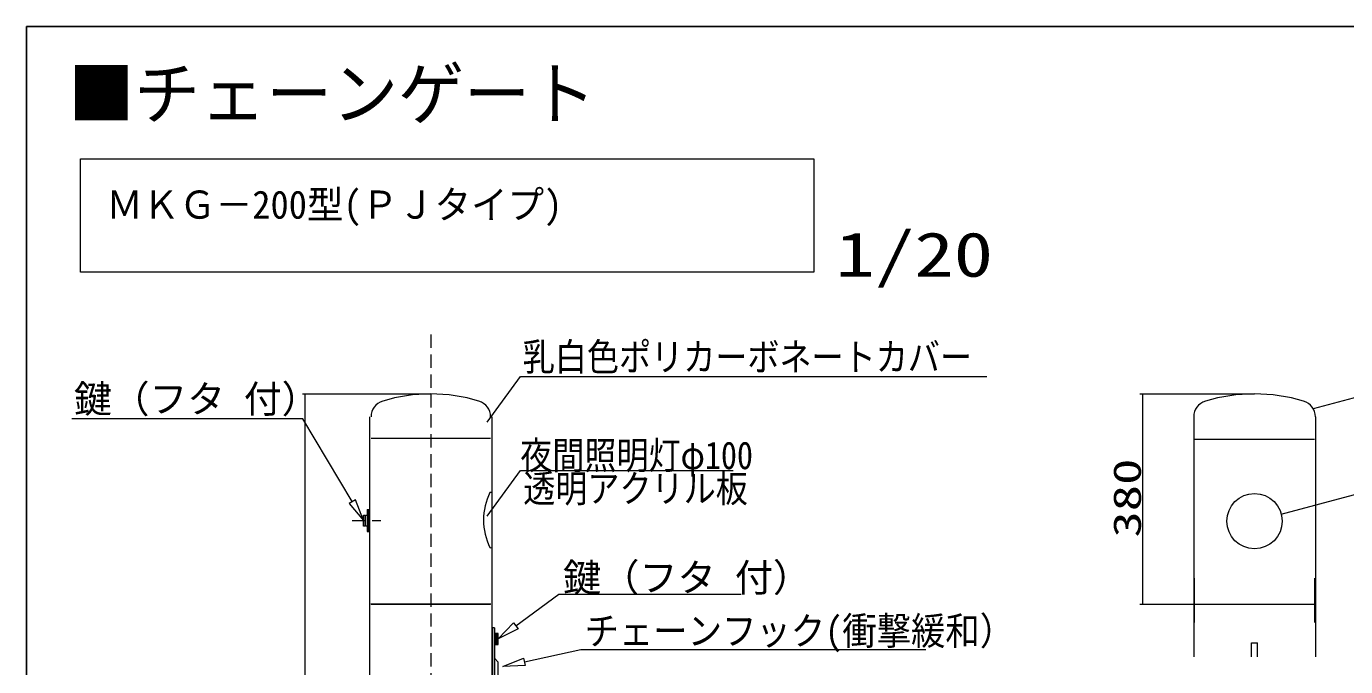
# Model space of a CAD drawing. Units: millimetres, scale not verified. Extents: x -4014 to 4014, y -2815 to 2814.
# Drawn here: x -4014 to -1629, y 1656 to 2814 of the extents above; entities that cross this region are included whole.
import ezdxf
from ezdxf.enums import TextEntityAlignment as Align

# ---------------------------------------------------------------- set-up
doc = ezdxf.new("R2010")
doc.units = ezdxf.units.MM
doc.header["$LTSCALE"] = 20
doc.linetypes.add('DASHED1', pattern=[1.8, 1.2, -0.6])
doc.linetypes.add('LONG_DOUBLE_CHAIN', pattern=[21.8, 18, -1, 0.6, -0.6, 0.6, -1])
for name, color, linetype, lineweight in [('0-1_LAYER258', 7, 'Continuous', 9), ('0-2_LAYER259', 7, 'Continuous', 9), ('0-3_LAYER262', 7, 'Continuous', 9), ('0-4_LAYER263', 7, 'Continuous', 9), ('0-5_ADD_LINE-1', 7, 'DASHED1', 9), ('0-7_LAYER265', 7, 'LONG_DOUBLE_CHAIN', 9), ('0-9_LAYER269', 7, 'Continuous', 9)]:
    doc.layers.add(name, color=color, linetype=linetype, lineweight=lineweight)
doc.styles.add('ＭＳ ゴシック', font='')
doc.styles.get('ＭＳ ゴシック').set_extended_font_data('MS Gothic')

msp = doc.modelspace()

# ---------------------------------------------------------------- linework, layer by layer
at = {"layer": '0-1_LAYER258'}
for p, q in [((-3180.39, 2098.19), (-3120.35, 2180.74)), ((-3120.35, 2180.74), (-2277.6, 2180.74)), ((-3514.56, 2149.41), (-3282.53, 2149.41)), ((-3509.56, 786.41), (-3509.56, 2149.41)), ((-2000.95, 2149.41), (-1793.53, 2149.41)), ((-1995.95, 2149.41), (-1995.95, 1769.41)), ((-1745.19, 1932.21), (-1605.56, 1969.2)), ((-2000.95, 1769.41), (-1793.53, 1769.41))]:
    msp.add_line(p, q, dxfattribs=at)
for points in [[(-1686.68, 2123.16), (-1605.56, 2144.65), (-1142.27, 2144.65)], [(-3180.39, 1928.6), (-3120.35, 2011.15), (-2735.9, 2011.15)]]:
    msp.add_lwpolyline(points, dxfattribs=at)
at = {"layer": '0-2_LAYER259'}
for p, q in [((-3915.7, 2369.7), (-3915.7, 2574.25)), ((-3915.7, 2574.25), (-2589.96, 2574.25)), ((-2589.96, 2574.25), (-2589.96, 2369.7)), ((-2589.96, 2369.7), (-3915.7, 2369.7)), ((-3418.79, 1958.2), (-3430.22, 1951.36)), ((-3404.06, 1920.43), (-3418.79, 1958.2)), ((-3430.22, 1951.36), (-3404.06, 1920.43)), ((-3397.55, 1940.44), (-3392.54, 1940.44)), ((-3397.55, 1940.44), (-3397.55, 1900.41)), ((-3394.55, 1900.41), (-3394.55, 1940.44)), ((-3404.06, 1930.42), (-3401.54, 1930.42)), ((-3404.06, 1910.43), (-3404.06, 1930.42)), ((-3401.54, 1910.43), (-3404.06, 1910.43)), ((-3401.54, 1930.42), (-3401.54, 1910.43)), ((-3400.55, 1930.42), (-3397.55, 1930.42)), ((-3400.55, 1910.43), (-3400.55, 1930.42)), ((-3397.55, 1910.43), (-3400.55, 1910.43)), ((-3397.55, 1900.41), (-3392.54, 1900.41)), ((-3128.89, 1730.2), (-3051.33, 1787.6)), ((-3051.33, 1787.6), (-2721.65, 1787.6)), ((-3167.52, 1726.42), (-3172.52, 1726.42)), ((-3170.53, 846.39), (-3170.53, 1726.42)), ((-3167.52, 1726.42), (-3167.52, 846.39)), ((-3164.53, 1716.4), (-3167.52, 1716.4)), ((-3167.52, 1696.38), (-3164.53, 1696.38)), ((-3164.53, 1696.38), (-3164.53, 1716.4)), ((-3163.53, 1716.4), (-3163.53, 1696.38)), ((-3161.03, 1716.4), (-3163.53, 1716.4)), ((-3163.53, 1696.38), (-3161.03, 1696.38)), ((-3161.03, 1696.38), (-3161.03, 1716.4)), ((-3167.52, 1671.39), (-3160.53, 1664.39)), ((-3113.48, 1665.02), (-3011.33, 1687.59)), ((-3011.33, 1687.59), (-2387.44, 1687.59)), ((-3160.53, 846.39), (-3160.53, 1664.39))]:
    msp.add_line(p, q, dxfattribs=at)
msp.add_lwpolyline([(-3424.52, 1954.78), (-3513.73, 2104.33), (-3931.46, 2104.33)], dxfattribs=at)
for points in [[(-3124.91, 1724.83), (-3161.03, 1706.37), (-3132.85, 1735.54)], [(-3112.04, 1658.51), (-3152.53, 1656.38), (-3114.9, 1671.54)]]:
    msp.add_lwpolyline(points, close=True, dxfattribs=at)
at = {"layer": '0-3_LAYER262'}
for p, q in [((-4013.64, 2814.03), (-4013.64, -2768.44)), ((4013.64, 2814.03), (-4013.64, 2814.03)), ((-4013.64, -2768.44), (-4013.64, 2814.03)), ((-4013.64, 2814.03), (4013.64, 2814.03))]:
    msp.add_line(p, q, dxfattribs=at)
at = {"layer": '0-4_LAYER263'}
for p, q in [((-3392.53, 846.41), (-3392.53, 2107.85)), ((-3172.53, 2107.85), (-3172.53, 846.41)), ((-1903.53, 2107.85), (-1903.53, 1673.92)), ((-1683.53, 2107.85), (-1683.53, 1673.92)), ((-3390.68, 2069.41), (-3174.38, 2069.41)), ((-1901.68, 2067.38), (-1685.38, 2067.38)), ((-3390.68, 1769.41), (-3174.38, 1769.41)), ((-1901.68, 1769.41), (-1685.38, 1769.41)), ((-1799.03, 1673.92), (-1799.03, 1699.41)), ((-1799.03, 1699.41), (-1788.03, 1699.41)), ((-1788.03, 1673.92), (-1788.03, 1699.41))]:
    msp.add_line(p, q, dxfattribs=at)
msp.add_circle((-1793.53, 1919.41), 50, dxfattribs=at)
for centre, radius, start, end in [((-3282.53, 1849.41), 300, 73.175, 106.825), ((-1793.53, 1836.77), 312.64, 73.521, 106.479), ((-3360.68, 2107.85), 30, 106.825, 180), ((-3204.38, 2107.85), 30, 0, 73.175), ((-1873.53, 2107.85), 30, 106.825, 180), ((-1713.53, 2107.85), 30, 0, 73.175), ((-3174.38, 1921.44), 50, 87.87911, 91.6753), ((-3174.38, 1921.44), 50, 268.5248, 272.12089)]:
    msp.add_arc(centre, radius, start, end, dxfattribs=at)
at = {"layer": '0-5_ADD_LINE-1'}
msp.add_line((-3282.53, 2256.66), (-3282.53, 534.92), dxfattribs=at)
at = {"layer": '0-5_ADD_LINE-1', "color": 3}
msp.add_line((-3424.66, 1920.43), (-3373.07, 1920.43), dxfattribs=at)
at = {"layer": '0-7_LAYER265'}
for p, q in [((-1902.28, 1736.41), (-1902.28, 1816.41)), ((-1684.78, 1736.41), (-1684.78, 1816.41)), ((-3174.28, 1769.41), (-3390.78, 1769.41))]:
    msp.add_line(p, q, dxfattribs=at)
at = {"layer": '0-9_LAYER269'}
msp.add_arc((-3074.13, 1921.44), 113.17, 153.79015, 206.20985, dxfattribs=at)

# ---------------------------------------------------------------- texts
at = {"layer": '0-1_LAYER258', "style": 'ＭＳ ゴシック', "width": 0.85}
for s, p in [('乳白色ポリカーボネートカバー', (-3116.36, 2176.38)), ('夜間照明灯φ100', (-3121.02, 1998.42)), ('透明アクリル板', (-3115.48, 1938.46))]:
    msp.add_text(s, height=50.03, dxfattribs=at).set_placement(p, align=Align.BOTTOM_LEFT)
at = {"layer": '0-1_LAYER258', "style": 'ＭＳ ゴシック', "width": 1.4}
msp.add_text('380', height=50, rotation=90, dxfattribs=at).set_placement((-1983.93, 1889.66), align=Align.BOTTOM_LEFT)
at = {"layer": '0-2_LAYER259', "style": 'ＭＳ ゴシック'}
for s, height, width, p in [('■チェーンゲート', 92.02, 0.95, (-3937.94, 2618.97)), ('ＭＫＧ－200型(ＰＪタイプ)', 50.91, 0.95, (-3869.11, 2451.04)), ('1/20', 80.52, 1.3, (-2550.93, 2337.17)), ('チェーンフック(衝撃緩和）', 50.61, 0.9, (-3004.58, 1680.51))]:
    msp.add_text(s, height=height, dxfattribs=dict(at, width=width)).set_placement(p, align=Align.BOTTOM_LEFT)
for height, p in [(50.03, (-3927.49, 2100.32)), (50.59, (-3043.55, 1776.96))]:
    msp.add_text('鍵（フタ 付）', height=height, dxfattribs=at).set_placement(p, align=Align.BOTTOM_LEFT)

doc.saveas('drawing.dxf')
